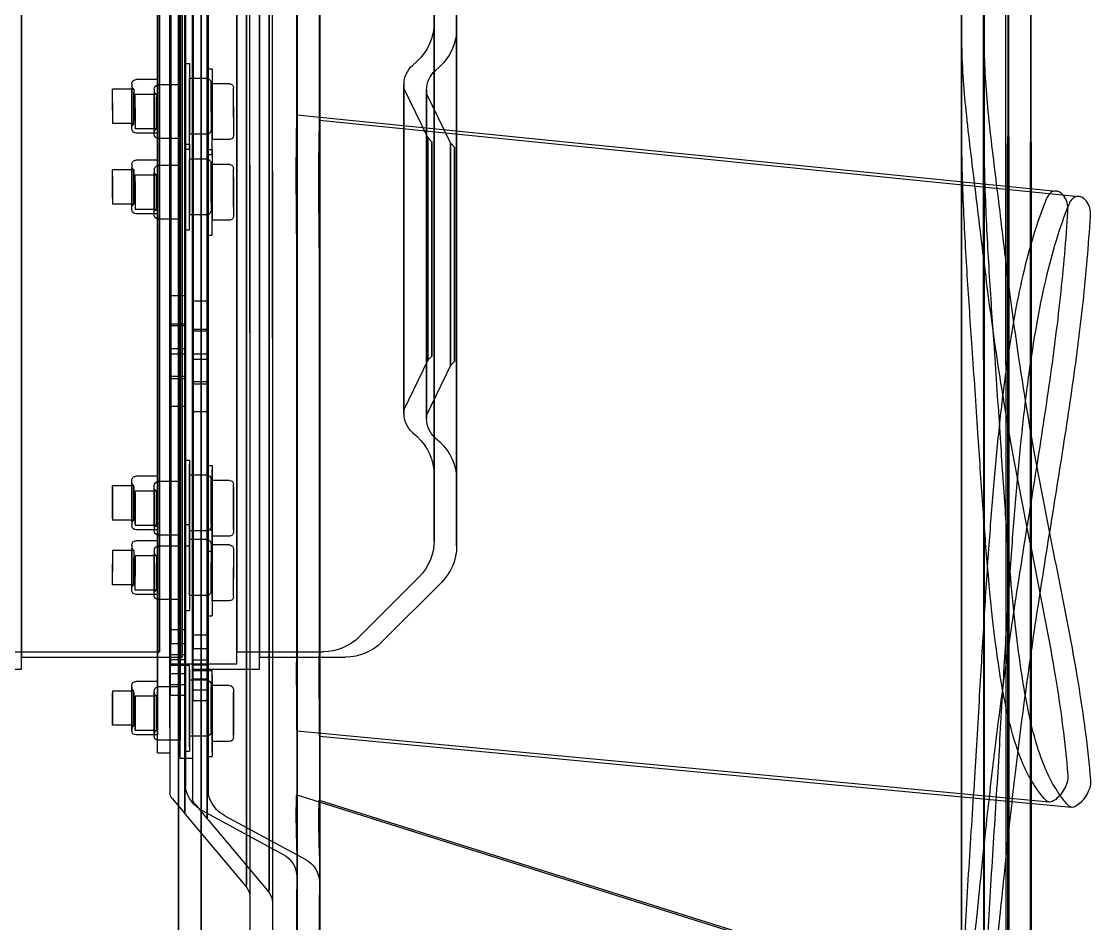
# Model space of a CAD drawing. Header units: millimetres. Extents: x -69706 to 52883, y -6882 to 68885.
# Drawn here: x 7236 to 7485.4, y 23865.4 to 24075.7 of the extents above; entities that cross this region are included whole.
import ezdxf

# ---------------------------------------------------------------- set-up
doc = ezdxf.new("R2010")
doc.units = ezdxf.units.MM
doc.layers.add('ac-SB', color=7, linetype='Continuous', lineweight=13)

# ---------------------------------------------------------------- blocks, each defined once
blk = doc.blocks.new('A$C15852BBE')
at = {"layer": 'ac-SB', "lineweight": -3}
for p, q in [((5707.95, 3476.6), (5707.95, 3157.89)), ((5901.4, 3157.89), (5901.4, 3476.62)), ((5707.78, 3158.07), (5707.78, 3474.61)), ((5713.22, 3475.36), (5713.22, 3156.65)), ((5901.4, 2895.25), (5901.4, 3474.11)), ((5906.66, 3156.65), (5906.66, 3475.38)), ((5713.05, 3156.83), (5713.05, 3473.37)), ((5713.68, 3158.2), (5713.68, 3473.13)), ((5718.78, 3158.31), (5718.78, 3471.99)), ((5718.95, 3156.96), (5718.95, 3471.89)), ((5901.4, 3472.94), (5901.4, 2894.09)), ((5906.66, 2894.02), (5906.66, 3472.87)), ((5906.66, 3471.7), (5906.66, 2892.85)), ((5724.04, 3157.07), (5724.04, 3470.75)), ((5718.78, 3428.87), (5718.78, 3208.98)), ((5724.04, 3427.63), (5724.04, 3207.74)), ((5884.76, 3164.56), (5884.76, 3402.21)), ((5890.02, 3163.32), (5890.02, 3400.98)), ((5873.81, 3318.6), (5873.81, 3388.35)), ((5879.08, 3317.36), (5879.08, 3387.12)), ((5873.7, 3205.5), (5873.7, 3381.13)), ((5878.97, 3204.26), (5878.97, 3379.89)), ((5873.81, 3204.12), (5873.81, 3376.36)), ((5873.81, 3324.27), (5873.81, 3376.36)), ((5879.08, 3202.88), (5879.08, 3375.12)), ((5879.08, 3323.03), (5879.08, 3375.12)), ((5718.78, 3371.06), (5718.78, 3159.21)), ((5724.04, 3369.82), (5724.04, 3157.97)), ((5873.83, 3311.36), (5694.13, 3367.81)), ((5879.09, 3310.12), (5699.39, 3366.57)), ((5873.7, 3162.69), (5873.7, 3365.51)), ((5878.97, 3161.46), (5878.97, 3364.27)), ((5873.81, 3187.12), (5873.81, 3351.88)), ((5879.08, 3185.88), (5879.08, 3350.64)), ((5884.76, 3170.55), (5884.76, 3335.28)), ((5873.81, 3155.04), (5873.81, 3333.48)), ((5873.81, 3164.08), (5873.81, 3333.48)), ((5879.08, 3153.8), (5879.08, 3332.24)), ((5879.08, 3162.84), (5879.08, 3332.24)), ((5899.85, 3315.85), (5885.55, 3332.9)), ((5885.55, 3332.9), (5885.55, 3197.43)), ((5885.55, 3170.77), (5885.55, 3332.3)), ((5890.02, 3169.31), (5890.02, 3334.05)), ((5905.12, 3314.61), (5890.81, 3331.66)), ((5890.81, 3331.66), (5890.81, 3196.19)), ((5873.81, 3292.18), (5873.81, 3330.53)), ((5879.08, 3290.94), (5879.08, 3329.29)), ((5890.81, 3169.53), (5890.81, 3331.06)), ((5895.86, 3315.04), (5876.96, 3325.25)), ((5901.12, 3313.8), (5882.23, 3324.01)), ((5873.81, 3311.45), (5873.81, 3318.6)), ((5879.08, 3310.22), (5879.08, 3317.36)), ((5899.96, 3195.89), (5899.96, 3315.72)), ((5902.9, 3312.22), (5899.96, 3315.72)), ((5899.96, 3315.19), (5899.96, 3172.31)), ((5905.23, 3194.65), (5905.23, 3314.48)), ((5908.17, 3310.98), (5905.23, 3314.48)), ((5698.38, 3313.05), (5873.81, 3296.56)), ((5703.64, 3311.82), (5879.08, 3295.32)), ((5873.88, 3311.83), (5873.87, 3311.56)), ((5905.23, 3313.95), (5905.23, 3171.07)), ((5873.81, 3187.09), (5873.81, 3311.45)), ((5873.82, 3311.37), (5873.81, 3311.45)), ((5873.85, 3311.4), (5873.82, 3311.37)), ((5873.87, 3311.56), (5873.85, 3311.4)), ((5879.08, 3185.85), (5879.08, 3310.22)), ((5879.09, 3310.13), (5879.08, 3310.22)), ((5879.11, 3310.16), (5879.09, 3310.13)), ((5879.13, 3310.32), (5879.11, 3310.16)), ((5879.15, 3310.6), (5879.13, 3310.32)), ((5899.77, 3195.37), (5899.77, 3309.87)), ((5899.77, 3172.83), (5899.77, 3309.36)), ((5903.39, 3172.74), (5903.39, 3310.87)), ((5908.66, 3171.5), (5908.66, 3309.63)), ((5899.81, 3059.6), (5899.81, 3309.1)), ((5899.81, 3308.6), (5899.81, 3059.1)), ((5905.04, 3194.13), (5905.04, 3308.63)), ((5905.04, 3171.59), (5905.04, 3308.12)), ((5905.08, 3058.36), (5905.08, 3307.86)), ((5905.08, 3307.36), (5905.08, 3057.86)), ((5898.81, 3282.16), (5898.81, 3301.17)), ((5899.81, 3301.17), (5898.81, 3301.17)), ((5898.81, 3300.18), (5898.81, 3281.17)), ((5899.81, 3282.16), (5899.81, 3301.17)), ((5899.81, 3300.18), (5899.81, 3281.17)), ((5903.39, 3072.35), (5903.39, 3301.6)), ((5906.31, 3301.6), (5903.39, 3301.6)), ((5904.08, 3280.92), (5904.08, 3299.93)), ((5905.08, 3299.93), (5904.08, 3299.93)), ((5905.08, 3280.92), (5905.08, 3299.93)), ((5906.31, 3301.6), (5906.31, 3072.35)), ((5908.66, 3071.11), (5908.66, 3300.36)), ((5911.58, 3300.36), (5908.66, 3300.36)), ((5911.58, 3300.36), (5911.58, 3071.11)), ((5894.81, 3297.67), (5898.81, 3297.67)), ((5898.81, 3297.67), (5898.81, 3285.31)), ((5898.81, 3284.67), (5898.81, 3297.02)), ((5904.08, 3298.94), (5904.08, 3279.93)), ((5905.08, 3298.94), (5905.08, 3279.93)), ((5906.31, 3285.22), (5906.31, 3297.42)), ((5906.31, 3297.42), (5911.31, 3297.42)), ((5906.31, 3297.11), (5906.31, 3284.92)), ((5873.81, 3292.18), (5873.81, 3296.56)), ((5873.81, 3296.29), (5873.81, 3160.95)), ((5879.08, 3290.94), (5879.08, 3295.32)), ((5879.08, 3295.05), (5879.08, 3159.71)), ((5893.81, 3296.67), (5893.81, 3286.21)), ((5893.81, 3285.67), (5893.81, 3296.12)), ((5899.08, 3295.43), (5899.08, 3284.97)), ((5899.08, 3284.43), (5899.08, 3294.88)), ((5900.08, 3296.43), (5904.08, 3296.43)), ((5903.39, 3295.85), (5903.39, 3066.6)), ((5904.08, 3296.43), (5904.08, 3284.07)), ((5904.08, 3283.43), (5904.08, 3295.78)), ((5906.31, 3066.6), (5906.31, 3295.85)), ((5908.66, 3294.61), (5908.66, 3065.36)), ((5911.58, 3283.98), (5911.58, 3296.18)), ((5911.58, 3296.18), (5916.58, 3296.18)), ((5911.58, 3295.87), (5911.58, 3283.68)), ((5911.58, 3065.36), (5911.58, 3294.61)), ((5911.81, 3295.17), (5912.31, 3295.67)), ((5911.81, 3289.93), (5911.81, 3295.17)), ((5911.81, 3295.17), (5916.81, 3295.17)), ((5911.81, 3294.77), (5911.81, 3292.4)), ((5912.31, 3286.17), (5912.31, 3296.42)), ((5912.31, 3296.16), (5912.31, 3285.92)), ((5912.31, 3289.77), (5912.31, 3295.67)), ((5916.81, 3295.17), (5916.81, 3287.56)), ((5916.81, 3287.17), (5916.81, 3294.77)), ((5917.08, 3293.93), (5917.58, 3294.43)), ((5917.58, 3284.93), (5917.58, 3295.18)), ((5917.58, 3294.92), (5917.58, 3284.68)), ((5917.58, 3288.54), (5917.58, 3294.43)), ((5911.81, 3292.4), (5911.81, 3287.17)), ((5912.31, 3292.56), (5912.31, 3286.67)), ((5917.08, 3288.69), (5917.08, 3293.93)), ((5917.08, 3293.93), (5922.08, 3293.93)), ((5917.08, 3293.53), (5917.08, 3291.16)), ((5922.08, 3293.93), (5922.08, 3286.32)), ((5922.08, 3285.93), (5922.08, 3293.53)), ((5911.81, 3287.56), (5911.81, 3289.93)), ((5917.08, 3291.16), (5917.08, 3285.93)), ((5917.58, 3291.32), (5917.58, 3285.43)), ((5899.81, 3288.24), (5899.81, 3283.51)), ((5899.81, 3288.24), (5902.31, 3288.24)), ((5902.31, 3288.24), (5903.31, 3288.24)), ((5903.31, 3288.24), (5903.31, 3283.51)), ((5903.31, 3285.97), (5903.31, 3288.23)), ((5905.08, 3287), (5905.08, 3282.27)), ((5905.08, 3287), (5907.58, 3287)), ((5907.58, 3287), (5908.58, 3287)), ((5908.58, 3287), (5908.58, 3282.27)), ((5908.58, 3284.73), (5908.58, 3286.99)), ((5911.81, 3287.17), (5912.31, 3286.67)), ((5911.81, 3287.17), (5916.81, 3287.17)), ((5917.08, 3286.32), (5917.08, 3288.69)), ((5894.81, 3284.67), (5898.81, 3284.67)), ((5899.81, 3281.24), (5899.81, 3285.97)), ((5899.81, 3281.88), (5899.81, 3285.7)), ((5899.81, 3285.7), (5903.31, 3285.7)), ((5903.31, 3281.24), (5903.31, 3285.97)), ((5903.31, 3285.7), (5903.31, 3282.51)), ((5903.31, 3281.88), (5903.31, 3285.68)), ((5905.08, 3280), (5905.08, 3284.73)), ((5905.08, 3280.64), (5905.08, 3284.46)), ((5905.08, 3284.46), (5908.58, 3284.46)), ((5906.31, 3284.92), (5911.31, 3284.92)), ((5908.58, 3280), (5908.58, 3284.73)), ((5908.58, 3284.46), (5908.58, 3281.27)), ((5908.58, 3280.64), (5908.58, 3284.44)), ((5917.08, 3285.93), (5917.58, 3285.43)), ((5917.08, 3285.93), (5922.08, 3285.93)), ((5899.81, 3283.13), (5899.81, 3277.1)), ((5899.81, 3283.13), (5903.31, 3283.13)), ((5899.81, 3282.51), (5899.81, 3278.7)), ((5899.81, 3276.13), (5899.81, 3282.16)), ((5900.08, 3283.43), (5904.08, 3283.43)), ((5903.31, 3283.51), (5903.31, 3281.26)), ((5903.31, 3283.13), (5903.31, 3277.1)), ((5903.31, 3282.16), (5903.31, 3283.12)), ((5903.31, 3282.51), (5903.31, 3278.71)), ((5903.31, 3276.13), (5903.31, 3282.16)), ((5903.31, 3278.7), (5903.31, 3281.88)), ((5905.08, 3281.9), (5905.08, 3275.87)), ((5905.08, 3281.9), (5908.58, 3281.9)), ((5908.58, 3282.27), (5908.58, 3280.02)), ((5908.58, 3281.9), (5908.58, 3275.87)), ((5908.58, 3280.93), (5908.58, 3281.88)), ((5911.58, 3283.68), (5916.58, 3283.68)), ((5903.01, 3280.8), (5887.81, 3280.8)), ((5887.81, 3280.8), (5887.81, 3092.13)), ((5908.28, 3279.56), (5893.08, 3279.56)), ((5893.08, 3279.56), (5893.08, 3090.89)), ((5899.81, 3281.17), (5898.81, 3281.17)), ((5899.81, 3281.24), (5902.31, 3281.24)), ((5899.81, 3175.43), (5899.81, 3280.88)), ((5903.22, 3280.88), (5899.81, 3280.88)), ((5899.81, 3274.59), (5899.81, 3279.88)), ((5899.81, 3279.88), (5902.31, 3279.88)), ((5902.31, 3281.24), (5903.31, 3281.24)), ((5902.31, 3279.88), (5903.31, 3279.88)), ((5903.22, 3280.88), (5903.22, 3192.77)), ((5903.31, 3279.88), (5903.31, 3278.18)), ((5903.31, 3274.59), (5903.31, 3279.87)), ((5905.08, 3279.93), (5904.08, 3279.93)), ((5905.08, 3281.27), (5905.08, 3277.46)), ((5905.08, 3274.9), (5905.08, 3280.93)), ((5905.08, 3280), (5907.58, 3280)), ((5905.08, 3174.19), (5905.08, 3279.64)), ((5908.48, 3279.64), (5905.08, 3279.64)), ((5907.58, 3280), (5908.58, 3280)), ((5908.48, 3279.64), (5908.48, 3191.53)), ((5908.58, 3281.27), (5908.58, 3277.47)), ((5908.58, 3274.9), (5908.58, 3280.93)), ((5908.58, 3277.46), (5908.58, 3280.64)), ((5943.31, 3280.8), (5943.31, 3092.13)), ((5970.01, 3280.8), (5943.31, 3280.8)), ((5887.81, 3278), (5867.7, 3278)), ((5887.81, 3278), (5867.7, 3278)), ((5887.81, 3278), (5887.81, 3090.2)), ((5887.81, 3090.2), (5887.81, 3278)), ((5899.81, 3278.7), (5903.31, 3278.7)), ((5899.81, 3278.18), (5899.81, 3272.88)), ((5903.31, 3278.18), (5903.31, 3272.9)), ((5903.31, 3277.1), (5903.31, 3276.15)), ((5905.08, 3273.35), (5905.08, 3278.64)), ((5905.08, 3278.64), (5907.58, 3278.64)), ((5905.08, 3277.46), (5908.58, 3277.46)), ((5905.08, 3276.94), (5905.08, 3271.64)), ((5905.85, 3094.79), (5905.85, 3278)), ((5905.85, 3278), (5905.85, 3273.55)), ((5943.31, 3278), (5905.85, 3278)), ((5943.31, 3278), (5905.85, 3278)), ((5906.31, 3278.84), (5906.31, 3093.99)), ((5907.58, 3278.64), (5908.58, 3278.64)), ((5908.58, 3278.64), (5908.58, 3276.94)), ((5908.58, 3273.35), (5908.58, 3278.63)), ((5908.58, 3276.94), (5908.58, 3271.66)), ((5911.58, 3277.6), (5911.58, 3092.75)), ((5943.31, 3278), (5943.31, 3090.2)), ((5943.31, 3090.2), (5943.31, 3278)), ((5845.33, 3260.6), (5859.21, 3274.48)), ((5845.33, 3260.6), (5859.21, 3274.48)), ((5893.08, 3276.76), (5872.96, 3276.76)), ((5893.08, 3276.76), (5872.96, 3276.76)), ((5887.81, 3087.4), (5887.81, 3276.06)), ((5893.08, 3276.76), (5893.08, 3088.96)), ((5893.08, 3088.96), (5893.08, 3276.76)), ((5893.08, 3086.16), (5893.08, 3274.83)), ((5899.81, 3276.13), (5903.31, 3276.13)), ((5903.22, 3275.98), (5903.22, 3276.14)), ((5903.22, 3175.43), (5903.22, 3275.98)), ((5903.31, 3272.88), (5903.31, 3274.59)), ((5905.08, 3274.9), (5908.58, 3274.9)), ((5906.31, 3274.36), (5906.31, 3274.21)), ((5908.48, 3274.74), (5908.48, 3274.9)), ((5908.48, 3174.19), (5908.48, 3274.74)), ((5908.58, 3275.87), (5908.58, 3274.91)), ((5911.11, 3093.55), (5911.11, 3276.76)), ((5911.11, 3276.76), (5911.11, 3272.31)), ((5948.58, 3276.76), (5911.11, 3276.76)), ((5948.58, 3276.76), (5911.11, 3276.76)), ((5943.31, 3087.4), (5943.31, 3276.06)), ((5850.59, 3259.36), (5864.48, 3273.24)), ((5850.59, 3259.36), (5864.48, 3273.24)), ((5899.81, 3272.88), (5902.31, 3272.88)), ((5902.31, 3272.88), (5903.31, 3272.88)), ((5905.85, 3273.55), (5905.85, 3273.4)), ((5905.85, 3273.4), (5905.85, 3090.2)), ((5906.31, 3089.35), (5906.31, 3274.21)), ((5908.58, 3271.64), (5908.58, 3273.35)), ((5911.11, 3272.31), (5911.11, 3272.16)), ((5911.11, 3272.16), (5911.11, 3088.96)), ((5911.58, 3273.12), (5911.58, 3272.97)), ((5911.58, 3088.11), (5911.58, 3272.97)), ((5905.08, 3271.64), (5907.58, 3271.64)), ((5907.58, 3271.64), (5908.58, 3271.64)), ((5873.81, 3197.22), (5873.81, 3267.73)), ((5873.81, 3267.71), (5873.81, 3135.13)), ((5898.81, 3256.16), (5898.81, 3268.38)), ((5899.81, 3268.38), (5898.81, 3268.38)), ((5899.81, 3256.16), (5899.81, 3268.38)), ((5904.08, 3254.92), (5904.08, 3267.14)), ((5905.08, 3267.14), (5904.08, 3267.14)), ((5905.08, 3254.92), (5905.08, 3267.14)), ((5879.08, 3195.98), (5879.08, 3266.49)), ((5879.08, 3266.47), (5879.08, 3133.9)), ((5894.81, 3264.88), (5898.81, 3264.88)), ((5898.81, 3264.88), (5898.81, 3256.94)), ((5906.31, 3264.63), (5906.31, 3253.17)), ((5906.31, 3264.63), (5911.31, 3264.63)), ((5893.81, 3263.88), (5893.81, 3257.16)), ((5899.08, 3262.64), (5899.08, 3255.92)), ((5900.08, 3263.64), (5904.08, 3263.64)), ((5904.08, 3263.64), (5904.08, 3255.7)), ((5906.31, 3252.13), (5906.31, 3263.6)), ((5911.58, 3263.39), (5911.58, 3251.93)), ((5911.58, 3263.39), (5916.58, 3263.39)), ((5911.58, 3250.89), (5911.58, 3262.36)), ((5911.81, 3262.38), (5912.31, 3262.88)), ((5911.81, 3262.38), (5911.81, 3259.27)), ((5911.81, 3262.38), (5916.81, 3262.38)), ((5912.31, 3263.63), (5912.31, 3254)), ((5912.31, 3262.88), (5912.31, 3255.9)), ((5912.31, 3253.13), (5912.31, 3262.76)), ((5916.81, 3262.38), (5916.81, 3257.49)), ((5917.58, 3262.39), (5917.58, 3252.76)), ((5893.81, 3252.88), (5893.81, 3259.61)), ((5898.81, 3260.61), (5898.81, 3248.38)), ((5898.81, 3251.88), (5898.81, 3259.83)), ((5899.81, 3260.61), (5899.81, 3248.38)), ((5904.08, 3259.37), (5904.08, 3247.14)), ((5905.08, 3259.37), (5905.08, 3247.14)), ((5911.81, 3257.49), (5911.81, 3260.59)), ((5912.31, 3253.88), (5912.31, 3260.86)), ((5917.08, 3261.14), (5917.58, 3261.64)), ((5917.08, 3261.14), (5917.08, 3258.03)), ((5917.08, 3261.14), (5922.08, 3261.14)), ((5917.08, 3256.25), (5917.08, 3259.35)), ((5917.58, 3261.64), (5917.58, 3254.67)), ((5917.58, 3251.89), (5917.58, 3261.53)), ((5917.58, 3252.64), (5917.58, 3259.62)), ((5922.08, 3261.14), (5922.08, 3256.25)), ((5899.08, 3251.64), (5899.08, 3258.37)), ((5904.08, 3250.64), (5904.08, 3258.59)), ((5911.81, 3259.27), (5911.81, 3256.18)), ((5911.81, 3254.38), (5911.81, 3257.49)), ((5916.81, 3254.38), (5916.81, 3259.27)), ((5917.08, 3258.03), (5917.08, 3254.94)), ((5922.08, 3253.14), (5922.08, 3258.03)), ((5911.81, 3254.38), (5912.31, 3253.88)), ((5911.81, 3254.38), (5916.81, 3254.38)), ((5917.08, 3253.14), (5917.08, 3256.25)), ((5841.81, 3252.11), (5841.81, 3252.11)), ((5841.81, 3252.11), (5841.81, 3116.08)), ((5841.81, 3116.08), (5841.81, 3252.11)), ((5894.81, 3251.88), (5898.81, 3251.88)), ((5898.81, 3253.32), (5898.81, 3234.31)), ((5899.81, 3253.32), (5898.81, 3253.32)), ((5898.81, 3233.32), (5898.81, 3252.33)), ((5899.81, 3253.32), (5899.81, 3234.31)), ((5899.81, 3233.32), (5899.81, 3252.33)), ((5904.08, 3252.08), (5904.08, 3233.08)), ((5905.08, 3252.08), (5904.08, 3252.08)), ((5905.08, 3252.08), (5905.08, 3233.08)), ((5906.31, 3252.13), (5911.31, 3252.13)), ((5917.08, 3253.14), (5917.58, 3252.64)), ((5917.08, 3253.14), (5922.08, 3253.14)), ((5847.08, 3250.87), (5847.08, 3250.87)), ((5847.08, 3250.87), (5847.08, 3114.84)), ((5847.08, 3114.85), (5847.08, 3250.87)), ((5894.81, 3249.82), (5898.81, 3249.82)), ((5898.81, 3237.47), (5898.81, 3249.82)), ((5900.08, 3250.64), (5904.08, 3250.64)), ((5904.08, 3232.08), (5904.08, 3251.09)), ((5905.08, 3232.08), (5905.08, 3251.09)), ((5906.31, 3241.13), (5906.31, 3249.57)), ((5906.31, 3249.57), (5911.31, 3249.57)), ((5911.58, 3250.89), (5916.58, 3250.89)), ((5893.81, 3238.37), (5893.81, 3248.82)), ((5893.81, 3248.28), (5893.81, 3237.82)), ((5898.81, 3249.18), (5898.81, 3236.82)), ((5899.81, 3248.38), (5898.81, 3248.38)), ((5899.08, 3237.13), (5899.08, 3247.58)), ((5899.08, 3247.04), (5899.08, 3236.58)), ((5900.08, 3248.58), (5904.08, 3248.58)), ((5904.08, 3236.23), (5904.08, 3248.58)), ((5904.08, 3247.94), (5904.08, 3235.58)), ((5905.08, 3247.14), (5904.08, 3247.14)), ((5911.58, 3239.89), (5911.58, 3248.33)), ((5911.58, 3248.33), (5916.58, 3248.33)), ((5911.81, 3247.32), (5912.31, 3247.82)), ((5911.81, 3246.93), (5911.81, 3247.32)), ((5911.81, 3247.32), (5916.81, 3247.32)), ((5911.81, 3247.07), (5911.81, 3239.72)), ((5911.81, 3239.58), (5911.81, 3246.93)), ((5912.31, 3241.48), (5912.31, 3248.57)), ((5912.31, 3239.11), (5912.31, 3247.82)), ((5912.31, 3247.54), (5912.31, 3238.82)), ((5916.81, 3239.72), (5916.81, 3247.32)), ((5916.81, 3246.93), (5916.81, 3239.32)), ((5917.58, 3240.24), (5917.58, 3247.33)), ((5906.31, 3245.52), (5906.31, 3237.07)), ((5912.31, 3245.17), (5912.31, 3238.07)), ((5917.08, 3246.08), (5917.58, 3246.58)), ((5917.08, 3245.69), (5917.08, 3246.08)), ((5917.08, 3246.08), (5922.08, 3246.08)), ((5917.08, 3245.83), (5917.08, 3238.48)), ((5917.08, 3238.34), (5917.08, 3245.69)), ((5917.58, 3237.87), (5917.58, 3246.58)), ((5917.58, 3246.3), (5917.58, 3237.58)), ((5922.08, 3238.48), (5922.08, 3246.08)), ((5922.08, 3245.69), (5922.08, 3238.08)), ((5911.58, 3244.28), (5911.58, 3235.83)), ((5917.58, 3243.93), (5917.58, 3236.83)), ((5911.81, 3239.72), (5911.81, 3239.32)), ((5906.31, 3237.07), (5911.31, 3237.07)), ((5911.81, 3239.32), (5912.31, 3238.82)), ((5911.81, 3239.32), (5916.81, 3239.32)), ((5917.08, 3238.48), (5917.08, 3238.08)), ((5917.08, 3238.08), (5917.58, 3237.58)), ((5917.08, 3238.08), (5922.08, 3238.08)), ((5841.81, 3236.76), (5841.81, 3236.75)), ((5841.81, 3131.44), (5841.81, 3236.76)), ((5841.81, 3236.75), (5841.81, 3131.44)), ((5847.08, 3235.52), (5847.08, 3235.51)), ((5847.08, 3130.2), (5847.08, 3235.52)), ((5847.08, 3235.51), (5847.08, 3130.2)), ((5894.81, 3236.82), (5898.81, 3236.82)), ((5900.08, 3235.58), (5904.08, 3235.58)), ((5911.58, 3235.83), (5916.58, 3235.83)), ((5899.81, 3233.32), (5898.81, 3233.32)), ((5905.08, 3232.08), (5904.08, 3232.08)), ((5846.84, 3226.88), (5845.76, 3227.86)), ((5846.84, 3226.88), (5845.76, 3227.86)), ((5852.1, 3225.65), (5851.02, 3226.63)), ((5852.1, 3225.65), (5851.02, 3226.63)), ((5848.81, 3222.43), (5848.81, 3222.44)), ((5848.81, 3222.44), (5848.81, 3145.76)), ((5848.81, 3145.76), (5848.81, 3222.43)), ((5843.27, 3210.06), (5848.81, 3221.6)), ((5843.27, 3210.06), (5848.81, 3221.6)), ((5848.54, 3208.82), (5854.08, 3220.36)), ((5848.54, 3208.82), (5854.08, 3220.36)), ((5848.81, 3221.6), (5848.81, 3146.6)), ((5848.81, 3146.6), (5848.81, 3221.6)), ((5854.08, 3144.52), (5854.08, 3221.2)), ((5854.08, 3221.2), (5854.08, 3221.2)), ((5854.08, 3221.2), (5854.08, 3144.52)), ((5854.08, 3220.36), (5854.08, 3145.36)), ((5854.08, 3145.36), (5854.08, 3220.36)), ((5899.81, 3220.81), (5899.81, 3213.98)), ((5899.81, 3220.81), (5902.31, 3220.81)), ((5899.81, 3213.81), (5899.81, 3220.64)), ((5902.31, 3220.81), (5903.31, 3220.81)), ((5903.31, 3220.81), (5903.31, 3213.98)), ((5903.31, 3220.64), (5903.31, 3220.8)), ((5903.31, 3213.81), (5903.31, 3220.64)), ((5905.08, 3219.57), (5905.08, 3212.74)), ((5905.08, 3219.57), (5907.58, 3219.57)), ((5907.58, 3219.57), (5908.58, 3219.57)), ((5908.58, 3219.57), (5908.58, 3212.74)), ((5908.58, 3219.4), (5908.58, 3219.56)), ((5905.08, 3212.57), (5905.08, 3219.4)), ((5908.58, 3212.57), (5908.58, 3219.4)), ((5899.81, 3207.97), (5899.81, 3214.39)), ((5899.81, 3214.39), (5903.31, 3214.39)), ((5899.81, 3213.81), (5899.81, 3207.39)), ((5899.81, 3213.81), (5902.31, 3213.81)), ((5902.31, 3213.81), (5903.31, 3213.81)), ((5903.31, 3214.39), (5903.31, 3213.81)), ((5903.31, 3207.97), (5903.31, 3214.38)), ((5903.31, 3213.98), (5903.31, 3213.83)), ((5903.31, 3213.81), (5903.31, 3207.4)), ((5905.08, 3206.73), (5905.08, 3213.15)), ((5905.08, 3213.15), (5908.58, 3213.15)), ((5905.08, 3212.57), (5905.08, 3206.15)), ((5905.08, 3212.57), (5907.58, 3212.57)), ((5907.58, 3212.57), (5908.58, 3212.57)), ((5908.58, 3213.15), (5908.58, 3212.57)), ((5908.58, 3206.73), (5908.58, 3213.14)), ((5908.58, 3212.74), (5908.58, 3212.59)), ((5908.58, 3212.57), (5908.58, 3206.16)), ((5707.78, 3210.12), (5707.78, 2893.59)), ((5707.95, 2891.6), (5707.95, 3210.3)), ((5713.68, 3209.99), (5713.68, 2895.07)), ((5718.78, 3209.89), (5718.78, 2896.21)), ((5842.31, 3209.1), (5843.27, 3210.06)), ((5842.31, 3209.1), (5843.27, 3210.06)), ((5843.27, 3158.14), (5843.27, 3210.06)), ((5843.27, 3210.06), (5843.27, 3158.14)), ((5901.4, 3210.3), (5901.4, 2891.58)), ((5713.05, 3208.89), (5713.05, 2892.35)), ((5713.22, 2890.36), (5713.22, 3209.06)), ((5718.78, 3208.98), (5718.78, 3153.6)), ((5718.95, 3208.75), (5718.95, 2893.83)), ((5724.04, 3208.65), (5724.04, 2894.97)), ((5724.04, 3207.74), (5724.04, 3152.36)), ((5842.31, 3209.1), (5842.31, 3159.1)), ((5842.31, 3159.1), (5842.31, 3209.1)), ((5847.58, 3207.86), (5848.54, 3208.82)), ((5847.58, 3207.86), (5848.54, 3208.82)), ((5847.58, 3207.86), (5847.58, 3157.86)), ((5847.58, 3157.86), (5847.58, 3207.86)), ((5848.54, 3156.9), (5848.54, 3208.82)), ((5848.54, 3208.82), (5848.54, 3156.9)), ((5899.81, 3201.66), (5899.81, 3208.63)), ((5899.81, 3208.63), (5902.31, 3208.63)), ((5899.81, 3208.6), (5899.81, 3201.63)), ((5899.81, 3207.39), (5903.31, 3207.39)), ((5902.31, 3208.63), (5903.31, 3208.63)), ((5903.31, 3208.63), (5903.31, 3208.6)), ((5903.31, 3201.66), (5903.31, 3208.62)), ((5903.31, 3208.6), (5903.31, 3201.64)), ((5903.31, 3207.39), (5903.31, 3207.97)), ((5905.08, 3200.42), (5905.08, 3207.39)), ((5905.08, 3207.39), (5907.58, 3207.39)), ((5905.08, 3207.36), (5905.08, 3200.39)), ((5906.66, 3209.07), (5906.66, 2890.34)), ((5907.58, 3207.39), (5908.58, 3207.39)), ((5908.58, 3207.39), (5908.58, 3207.36)), ((5908.58, 3200.42), (5908.58, 3207.38)), ((5908.58, 3207.36), (5908.58, 3200.41)), ((5873.7, 3205.5), (5873.7, 3128.71)), ((5905.08, 3206.15), (5908.58, 3206.15)), ((5908.58, 3206.15), (5908.58, 3206.73)), ((5873.81, 3204.12), (5873.81, 3160.95)), ((5878.97, 3204.26), (5878.97, 3127.47)), ((5879.08, 3202.88), (5879.08, 3159.71)), ((5884.76, 3203.64), (5884.76, 2965.98)), ((5890.02, 3202.4), (5890.02, 2964.74)), ((5899.81, 3195.06), (5899.81, 3202.03)), ((5899.81, 3202.03), (5902.31, 3202.03)), ((5899.81, 3202), (5899.81, 3195.03)), ((5902.31, 3202.03), (5903.31, 3202.03)), ((5903.31, 3202.03), (5903.31, 3202)), ((5903.31, 3195.06), (5903.31, 3202.02)), ((5903.31, 3202), (5903.31, 3195.05)), ((5899.81, 3201.63), (5902.31, 3201.63)), ((5902.31, 3201.63), (5903.31, 3201.63)), ((5903.31, 3201.63), (5903.31, 3201.66)), ((5905.08, 3193.83), (5905.08, 3200.79)), ((5905.08, 3200.79), (5907.58, 3200.79)), ((5905.08, 3200.76), (5905.08, 3193.79)), ((5905.08, 3200.39), (5907.58, 3200.39)), ((5907.58, 3200.79), (5908.58, 3200.79)), ((5907.58, 3200.39), (5908.58, 3200.39)), ((5908.58, 3200.79), (5908.58, 3200.76)), ((5908.58, 3193.83), (5908.58, 3200.78)), ((5908.58, 3200.76), (5908.58, 3193.81)), ((5908.58, 3200.39), (5908.58, 3200.42)), ((5873.81, 3197.22), (5873.81, 3123.54)), ((5884.76, 3197.64), (5884.76, 3032.91)), ((5885.55, 3197.43), (5885.55, 3035.89)), ((5879.08, 3195.98), (5879.08, 3122.3)), ((5890.02, 3196.4), (5890.02, 3031.67)), ((5890.81, 3196.19), (5890.81, 3034.66)), ((5899.77, 3195.37), (5899.77, 3058.84)), ((5899.81, 3195.03), (5902.31, 3195.03)), ((5899.96, 3053.01), (5899.96, 3195.89)), ((5902.31, 3195.03), (5903.31, 3195.03)), ((5903.31, 3195.03), (5903.31, 3195.06)), ((5903.39, 3195.46), (5903.39, 3057.32)), ((5905.23, 3051.77), (5905.23, 3194.65)), ((5899.81, 3192.77), (5899.81, 3087.32)), ((5903.22, 3192.77), (5903.22, 3092.21)), ((5905.04, 3194.13), (5905.04, 3057.6)), ((5905.08, 3193.79), (5907.58, 3193.79)), ((5907.58, 3193.79), (5908.58, 3193.79)), ((5908.58, 3193.79), (5908.58, 3193.83)), ((5908.66, 3194.22), (5908.66, 3056.08)), ((5905.08, 3191.53), (5905.08, 3086.08)), ((5908.48, 3191.53), (5908.48, 3090.97)), ((5898.81, 3179.66), (5898.81, 3163.43)), ((5899.81, 3179.66), (5898.81, 3179.66)), ((5899.81, 3179.66), (5899.81, 3163.43)), ((5904.08, 3178.42), (5904.08, 3162.19)), ((5905.08, 3178.42), (5904.08, 3178.42)), ((5905.08, 3178.42), (5905.08, 3162.19)), ((5893.81, 3166.23), (5893.81, 3175.16)), ((5894.81, 3176.16), (5898.81, 3176.16)), ((5898.81, 3165.61), (5898.81, 3176.16)), ((5898.81, 3159.66), (5898.81, 3175.9)), ((5899.81, 3159.66), (5899.81, 3175.9)), ((5900.08, 3174.92), (5904.08, 3174.92)), ((5903.22, 3087.32), (5903.22, 3175.43)), ((5904.08, 3164.37), (5904.08, 3174.92)), ((5904.08, 3158.42), (5904.08, 3174.66)), ((5905.08, 3158.42), (5905.08, 3174.66)), ((5906.31, 3175.91), (5906.31, 3169.1)), ((5906.31, 3175.91), (5911.31, 3175.91)), ((5911.58, 3174.67), (5911.58, 3167.86)), ((5911.58, 3174.67), (5916.58, 3174.67)), ((5912.31, 3174.91), (5912.31, 3169.19)), ((5893.81, 3173.09), (5893.81, 3164.16)), ((5898.81, 3173.72), (5898.81, 3163.16)), ((5899.08, 3164.99), (5899.08, 3173.92)), ((5899.77, 3058.33), (5899.77, 3172.83)), ((5899.96, 3172.31), (5899.96, 3052.48)), ((5904.08, 3172.48), (5904.08, 3161.92)), ((5908.48, 3086.08), (5908.48, 3174.19)), ((5911.81, 3173.66), (5912.31, 3174.16)), ((5911.81, 3173.66), (5911.81, 3167.17)), ((5911.81, 3173.66), (5916.81, 3173.66)), ((5911.81, 3172.16), (5911.81, 3173.65)), ((5911.81, 3165.66), (5911.81, 3172.16)), ((5912.31, 3174.16), (5912.31, 3165.18)), ((5912.31, 3165.16), (5912.31, 3174.14)), ((5916.81, 3167.17), (5916.81, 3173.66)), ((5916.81, 3172.16), (5916.81, 3165.66)), ((5917.08, 3172.42), (5917.58, 3172.92)), ((5917.08, 3172.42), (5917.08, 3165.93)), ((5917.08, 3172.42), (5922.08, 3172.42)), ((5917.08, 3170.92), (5917.08, 3172.41)), ((5917.58, 3173.67), (5917.58, 3167.95)), ((5917.58, 3172.92), (5917.58, 3163.94)), ((5917.58, 3163.92), (5917.58, 3172.91)), ((5922.08, 3165.93), (5922.08, 3172.42)), ((5873.81, 3152.87), (5696.71, 3170.6)), ((5885.55, 3035.3), (5885.55, 3170.77)), ((5899.08, 3171.85), (5899.08, 3162.92)), ((5905.04, 3057.09), (5905.04, 3171.59)), ((5905.23, 3171.07), (5905.23, 3051.24)), ((5906.31, 3163.41), (5906.31, 3170.22)), ((5912.31, 3164.41), (5912.31, 3170.13)), ((5917.08, 3164.42), (5917.08, 3170.92)), ((5922.08, 3170.92), (5922.08, 3164.42)), ((5879.08, 3151.63), (5701.97, 3169.36)), ((5890.81, 3034.06), (5890.81, 3169.53)), ((5911.58, 3162.17), (5911.58, 3168.98)), ((5911.81, 3167.17), (5911.81, 3165.68)), ((5917.58, 3163.17), (5917.58, 3168.89)), ((5911.81, 3165.66), (5912.31, 3165.16)), ((5911.81, 3165.66), (5916.81, 3165.66)), ((5917.08, 3165.93), (5917.08, 3164.44)), ((5873.7, 3104.11), (5873.7, 3162.69)), ((5873.81, 3095.54), (5873.81, 3164.08)), ((5879.08, 3094.3), (5879.08, 3162.84)), ((5894.81, 3163.16), (5898.81, 3163.16)), ((5906.31, 3163.41), (5911.31, 3163.41)), ((5911.58, 3162.17), (5916.58, 3162.17)), ((5917.08, 3164.42), (5917.58, 3163.92)), ((5917.08, 3164.42), (5922.08, 3164.42)), ((5878.97, 3102.87), (5878.97, 3161.46)), ((5898.81, 3160.88), (5898.81, 3148.66)), ((5899.81, 3160.88), (5898.81, 3160.88)), ((5899.81, 3159.66), (5898.81, 3159.66)), ((5899.81, 3160.88), (5899.81, 3148.66)), ((5900.08, 3161.92), (5904.08, 3161.92)), ((5904.08, 3159.64), (5904.08, 3147.42)), ((5905.08, 3159.64), (5904.08, 3159.64)), ((5905.08, 3159.64), (5905.08, 3147.42)), ((5718.78, 3063.25), (5718.78, 3159.21)), ((5724.04, 3062.01), (5724.04, 3157.97)), ((5842.31, 3159.1), (5843.27, 3158.14)), ((5842.31, 3159.1), (5843.27, 3158.14)), ((5843.27, 3158.14), (5848.81, 3146.6)), ((5843.27, 3158.14), (5848.81, 3146.6)), ((5847.58, 3157.86), (5848.54, 3156.9)), ((5847.58, 3157.86), (5848.54, 3156.9)), ((5894.81, 3157.38), (5898.81, 3157.38)), ((5898.81, 3149.44), (5898.81, 3157.38)), ((5905.08, 3158.42), (5904.08, 3158.42)), ((5906.31, 3157.13), (5906.31, 3147.68)), ((5906.31, 3157.13), (5911.31, 3157.13)), ((5848.54, 3156.9), (5854.08, 3145.36)), ((5848.54, 3156.9), (5854.08, 3145.36)), ((5873.81, 3152.87), (5873.81, 3155.04)), ((5873.81, 3045.79), (5873.81, 3154.73)), ((5893.81, 3149.66), (5893.81, 3156.38)), ((5899.08, 3148.42), (5899.08, 3155.14)), ((5900.08, 3156.14), (5904.08, 3156.14)), ((5904.08, 3148.2), (5904.08, 3156.14)), ((5911.58, 3155.89), (5911.58, 3146.44)), ((5911.58, 3155.89), (5916.58, 3155.89)), ((5911.81, 3154.88), (5912.31, 3155.38)), ((5911.81, 3154.88), (5911.81, 3149.99)), ((5911.81, 3154.88), (5916.81, 3154.88)), ((5912.31, 3156.13), (5912.31, 3148.19)), ((5912.31, 3155.38), (5912.31, 3147.02)), ((5912.31, 3146.38), (5912.31, 3154.75)), ((5916.81, 3149.99), (5916.81, 3154.88)), ((5917.58, 3154.89), (5917.58, 3146.95)), ((5718.78, 3140.95), (5718.78, 3153.6)), ((5724.04, 3139.71), (5724.04, 3152.36)), ((5879.08, 3151.63), (5879.08, 3153.8)), ((5879.08, 3044.55), (5879.08, 3153.49)), ((5893.81, 3152.11), (5893.81, 3145.38)), ((5898.81, 3140.88), (5898.81, 3153.11)), ((5898.81, 3152.33), (5898.81, 3144.38)), ((5899.81, 3140.88), (5899.81, 3153.11)), ((5906.31, 3144.63), (5906.31, 3154.09)), ((5911.58, 3143.39), (5911.58, 3152.85)), ((5911.81, 3151.77), (5911.81, 3154.32)), ((5912.31, 3145.63), (5912.31, 3153.58)), ((5917.08, 3153.64), (5917.58, 3154.14)), ((5917.08, 3153.64), (5917.08, 3148.75)), ((5917.08, 3153.64), (5922.08, 3153.64)), ((5917.08, 3150.53), (5917.08, 3153.08)), ((5917.58, 3154.14), (5917.58, 3145.78)), ((5917.58, 3145.14), (5917.58, 3153.51)), ((5917.58, 3144.39), (5917.58, 3152.34)), ((5922.08, 3148.75), (5922.08, 3153.64)), ((5899.08, 3150.87), (5899.08, 3144.14)), ((5904.08, 3139.64), (5904.08, 3151.87)), ((5904.08, 3151.09), (5904.08, 3143.14)), ((5905.08, 3139.64), (5905.08, 3151.87)), ((5911.81, 3146.88), (5911.81, 3151.77)), ((5911.81, 3149.99), (5911.81, 3147.45)), ((5916.81, 3151.77), (5916.81, 3146.88)), ((5917.08, 3145.64), (5917.08, 3150.53)), ((5922.08, 3150.53), (5922.08, 3145.64)), ((5917.08, 3148.75), (5917.08, 3146.21)), ((5848.81, 3145.76), (5848.81, 3145.76)), ((5906.31, 3144.63), (5911.31, 3144.63)), ((5911.81, 3146.88), (5912.31, 3146.38)), ((5911.81, 3146.88), (5916.81, 3146.88)), ((5917.08, 3145.64), (5917.58, 3145.14)), ((5917.08, 3145.64), (5922.08, 3145.64)), ((5854.08, 3144.52), (5854.08, 3144.52)), ((5894.81, 3144.38), (5898.81, 3144.38)), ((5900.08, 3143.14), (5904.08, 3143.14)), ((5911.58, 3143.39), (5916.58, 3143.39)), ((5718.78, 3128.33), (5718.78, 3140.95)), ((5718.78, 3128.33), (5718.78, 3140.95)), ((5718.78, 3126.96), (5718.78, 3139.83)), ((5718.78, 3139.83), (5718.78, 3127.77)), ((5724.04, 3127.09), (5724.04, 3139.71)), ((5724.04, 3127.09), (5724.04, 3139.71)), ((5846.84, 3141.31), (5845.76, 3140.33)), ((5846.84, 3141.31), (5845.76, 3140.33)), ((5852.1, 3140.07), (5851.02, 3139.09)), ((5852.1, 3140.07), (5851.02, 3139.09)), ((5899.81, 3140.88), (5898.81, 3140.88)), ((5905.08, 3139.64), (5904.08, 3139.64)), ((5724.05, 3125.72), (5724.05, 3138.59)), ((5724.05, 3138.59), (5724.05, 3126.53)), ((5718.78, 2912.09), (5718.78, 3134.86)), ((5718.78, 3134.86), (5718.78, 3128.33)), ((5873.81, 2965.54), (5873.81, 3135.13)), ((5724.04, 2910.86), (5724.04, 3133.62)), ((5724.04, 3133.62), (5724.04, 3127.09)), ((5879.08, 2964.3), (5879.08, 3133.9)), ((5841.81, 3131.44), (5841.81, 3131.44)), ((5847.08, 3130.2), (5847.08, 3130.2))]:
    blk.add_line(p, q, dxfattribs=at)
at = {"layer": 'ac-SB', "lineweight": -3, "extrusion": (0, 0, -1)}
for centre, major_axis, start_param, end_param in [((5888.76, 3335.28), (2.83, 2.83), 3.288084, 3.926991), ((5894.02, 3334.05), (2.83, 2.83), 3.288084, 3.926991), ((5879.81, 3330.53), (4.24, 4.24), 2.851553, 3.926991), ((5885.08, 3329.29), (4.24, 4.24), 2.851553, 3.926991), ((5892.13, 3308.15), (5.54, 5.54), -0.29004, 0.564139), ((5891.81, 3309.1), (7.42, 7.42), 0.087266, 0.103281), ((5897.08, 3307.86), (-7.42, 7.42), 1.658063, 1.674078), ((5897.4, 3306.91), (5.54, 5.54), -0.29004, 0.564139), ((5901.3, 3310.87), (1.48, 1.48), 0.087011, 0.785398), ((5891.81, 3309.1), (-5.66, 5.66), 2.260072, 2.356194), ((5906.57, 3309.63), (1.48, 1.48), 0.087011, 0.785398), ((5897.08, 3307.86), (5.66, 5.66), 0.689275, 0.785398), ((5894.81, 3296.67), (0.707, 0.707), 3.927357, 5.497787), ((5911.31, 3296.42), (0.707, 0.707), -0.785398, 0.785398), ((5900.08, 3295.43), (0.707, 0.707), 3.927357, 5.497787), ((5916.58, 3295.18), (0.707, 0.707), -0.785398, 0.785398), ((5894.81, 3285.67), (-0.707, 0.707), 3.926991, 5.497482), ((5900.08, 3284.43), (-0.707, 0.707), 3.926991, 5.497482), ((5911.31, 3285.92), (-0.707, 0.707), 2.356194, 3.926991), ((5916.58, 3284.68), (-0.707, 0.707), 2.356194, 3.926991), ((5903.01, 3281.1), (-0.212, 0.212), 3.169652, 3.926991), ((5908.28, 3279.86), (-0.212, 0.212), 3.169652, 3.926991), ((5867.7, 3266), (-8.49, 8.49), 0, 0.785398), ((5867.7, 3266), (-8.49, 8.49), 0, 0.785398), ((5905.31, 3278.84), (0.707, 0.707), 0.785398, 1.791233), ((5910.58, 3277.6), (0.707, 0.707), 0.785398, 1.791233), ((5872.96, 3264.76), (-8.49, 8.49), 0, 0.785398), ((5872.96, 3264.76), (-8.49, 8.49), 0, 0.785398), ((5894.81, 3263.88), (-0.707, 0.707), 5.497582, 7.068583), ((5911.31, 3263.63), (0.707, 0.707), -0.785398, 0.785398), ((5900.08, 3262.64), (-0.707, 0.707), 5.497582, 7.068583), ((5916.58, 3262.39), (0.707, 0.707), -0.785398, 0.785398), ((5853.81, 3252.11), (-8.49, 8.49), 5.497787, 6.283185), ((5853.81, 3252.11), (-8.49, 8.49), 5.497787, 6.283185), ((5859.08, 3250.87), (-8.49, 8.49), 5.497787, 6.283185), ((5859.08, 3250.87), (-8.49, 8.49), 5.497787, 6.283185), ((5894.81, 3252.88), (0.707, 0.707), 2.356194, 3.927219), ((5911.31, 3253.13), (-0.707, 0.707), 2.356194, 3.926991), ((5916.58, 3251.89), (-0.707, 0.707), 2.356194, 3.926991), ((5894.81, 3248.82), (0.707, 0.707), 3.926821, 5.497787), ((5900.08, 3251.64), (0.707, 0.707), 2.356194, 3.927219), ((5911.31, 3248.57), (0.707, 0.707), -0.785398, 0.785398), ((5900.08, 3247.58), (0.707, 0.707), 3.926821, 5.497787), ((5916.58, 3247.33), (0.707, 0.707), -0.785398, 0.785398), ((5894.81, 3237.82), (-0.707, 0.707), 3.926991, 5.497182), ((5911.31, 3238.07), (0.707, 0.707), 0.785398, 2.356194), ((5853.81, 3236.76), (-8.49, 8.49), 4.66286, 5.497787), ((5853.81, 3236.76), (-8.49, 8.49), 4.66286, 5.497787), ((5859.08, 3235.52), (-8.49, 8.49), 4.66286, 5.497787), ((5859.08, 3235.52), (-8.49, 8.49), 4.66286, 5.497787), ((5900.08, 3236.58), (-0.707, 0.707), 3.926991, 5.497182), ((5916.58, 3236.83), (-0.707, 0.707), 2.356194, 3.926991), ((5842.81, 3222.44), (4.24, 4.24), -0.049529, 0.785398), ((5842.81, 3222.44), (4.24, 4.24), -0.049529, 0.785398), ((5848.08, 3221.2), (4.24, 4.24), -0.049529, 0.785398), ((5848.08, 3221.2), (4.24, 4.24), -0.049529, 0.785398), ((5894.81, 3175.16), (0.707, 0.707), 3.926584, 5.497787), ((5900.08, 3173.92), (0.707, 0.707), 3.926584, 5.497787), ((5911.31, 3174.91), (0.707, 0.707), -0.785398, 0.785398), ((5916.58, 3173.67), (0.707, 0.707), -0.785398, 0.785398), ((5894.81, 3164.16), (0.707, 0.707), 2.356194, 3.927012), ((5900.08, 3162.92), (0.707, 0.707), 2.356194, 3.927012), ((5911.31, 3164.41), (-0.707, 0.707), 2.356194, 3.926991), ((5916.58, 3163.17), (-0.707, 0.707), 2.356194, 3.926991), ((5894.81, 3156.38), (-0.707, 0.707), 5.497479, 7.068583), ((5911.31, 3156.13), (0.707, 0.707), -0.785398, 0.785398), ((5900.08, 3155.14), (0.707, 0.707), 3.926683, 5.497787), ((5916.58, 3154.89), (0.707, 0.707), -0.785398, 0.785398), ((5842.81, 3145.76), (4.24, 4.24), 0.785398, 1.620326), ((5842.81, 3145.76), (4.24, 4.24), 0.785398, 1.620326), ((5894.81, 3145.38), (0.707, 0.707), 2.356194, 3.927163), ((5911.31, 3145.63), (0.707, 0.707), 0.785398, 2.356194), ((5848.08, 3144.52), (-4.24, 4.24), 2.356194, 3.191122), ((5848.08, 3144.52), (-4.24, 4.24), 2.356194, 3.191122), ((5900.08, 3144.14), (0.707, 0.707), 2.356194, 3.927163), ((5916.58, 3144.39), (-0.707, 0.707), 2.356194, 3.926991), ((5853.81, 3131.44), (8.49, 8.49), 3.926991, 4.761918), ((5853.81, 3131.44), (8.49, 8.49), 3.926991, 4.761918), ((5859.08, 3130.2), (8.49, 8.49), 3.926991, 4.761918), ((5859.08, 3130.2), (8.49, 8.49), 3.926991, 4.761918)]:
    blk.add_ellipse(centre, major_axis=major_axis, ratio=1, start_param=start_param, end_param=end_param, dxfattribs=at)
at = {"layer": 'ac-SB', "lineweight": -3}
for points, knots in [([(5718.78, 3384.62), (5718.78, 3380.11), (5718.34, 3370.51), (5716.85, 3355.23), (5715, 3338.09), (5713.11, 3319.2), (5710.82, 3299.06), (5708.05, 3278.35), (5704.87, 3257.51), (5701.49, 3236.72), (5698.24, 3216.01), (5695.57, 3195.55), (5694.39, 3181.98), (5693.99, 3175.29)], [0, 0, 0, 0, 0.064123, 0.136568, 0.21832, 0.309413, 0.406675, 0.506627, 0.606603, 0.706488, 0.806342, 0.90472, 1, 1, 1, 1]), ([(5724.04, 3383.38), (5724.04, 3378.87), (5723.61, 3369.27), (5722.11, 3353.99), (5720.27, 3336.85), (5718.38, 3317.96), (5716.09, 3297.82), (5713.32, 3277.11), (5710.13, 3256.27), (5706.75, 3235.48), (5703.51, 3214.77), (5700.84, 3194.31), (5699.65, 3180.74), (5699.25, 3174.05)], [0, 0, 0, 0, 0.064123, 0.136568, 0.21832, 0.309413, 0.406675, 0.506627, 0.606603, 0.706488, 0.806342, 0.90472, 1, 1, 1, 1]), ([(5873.82, 3381.55), (5873.74, 3376.45), (5873.68, 3366.13), (5873.75, 3350.1), (5873.81, 3339.18), (5873.81, 3333.48)], [0, 0, 0, 0, 0.318432, 0.644221, 1, 1, 1, 1]), ([(5879.08, 3380.31), (5879, 3375.21), (5878.94, 3364.89), (5879.02, 3348.86), (5879.08, 3337.94), (5879.08, 3332.24)], [0, 0, 0, 0, 0.318432, 0.644221, 1, 1, 1, 1]), ([(5699.05, 3172.53), (5700.15, 3175.28), (5702.17, 3181.12), (5704.64, 3190.48), (5706.72, 3200.87), (5708.49, 3212.38), (5710, 3225.01), (5711.31, 3238.73), (5712.47, 3253.55), (5713.54, 3269.76), (5714.61, 3287.85), (5715.78, 3308.08), (5717.22, 3329.7), (5718.43, 3350.91), (5718.78, 3364.67), (5718.78, 3371.06)], [0, 0, 0, 0, 0.044421, 0.092476, 0.145105, 0.203161, 0.267017, 0.335885, 0.409701, 0.489935, 0.579439, 0.68143, 0.793756, 0.904237, 1, 1, 1, 1]), ([(5704.31, 3171.29), (5705.42, 3174.04), (5707.44, 3179.88), (5709.91, 3189.24), (5711.99, 3199.63), (5713.76, 3211.14), (5715.27, 3223.78), (5716.58, 3237.49), (5717.74, 3252.31), (5718.81, 3268.52), (5719.87, 3286.61), (5721.05, 3306.84), (5722.49, 3328.46), (5723.7, 3349.67), (5724.04, 3363.43), (5724.04, 3369.82)], [0, 0, 0, 0, 0.044421, 0.092476, 0.145105, 0.203161, 0.267017, 0.335885, 0.409701, 0.489935, 0.579439, 0.68143, 0.793756, 0.904237, 1, 1, 1, 1]), ([(5873.81, 3324.28), (5873.81, 3322.93), (5873.88, 3320.24), (5873.96, 3316.09), (5873.91, 3313.29), (5873.88, 3311.83)], [0, 0, 0, 0, 0.32437, 0.649449, 1, 1, 1, 1]), ([(5879.08, 3323.04), (5879.08, 3321.69), (5879.15, 3319), (5879.23, 3314.85), (5879.18, 3312.05), (5879.15, 3310.6)], [0, 0, 0, 0, 0.32437, 0.649449, 1, 1, 1, 1]), ([(5693.99, 3306.77), (5693.94, 3307.33), (5694.07, 3308.54), (5694.87, 3310.17), (5695.88, 3311.6), (5696.98, 3312.62), (5698.09, 3313.2), (5698.84, 3312.95), (5699.05, 3312.72)], [0, 0, 0, 0, 0.186909, 0.397733, 0.600408, 0.770801, 0.89641, 1, 1, 1, 1]), ([(5699.05, 3312.72), (5700.19, 3311.49), (5702.33, 3308.6), (5704.9, 3303.42), (5707.02, 3297.08), (5708.8, 3289.41), (5710.32, 3280.32), (5711.64, 3269.7), (5712.81, 3257.36), (5713.91, 3242.92), (5715.03, 3225.94), (5715.84, 3213.71), (5716.3, 3207.11)], [0, 0, 0, 0, 0.046638, 0.098792, 0.159656, 0.231733, 0.31669, 0.415154, 0.528286, 0.660306, 0.816444, 1, 1, 1, 1]), ([(5699.25, 3305.53), (5699.21, 3306.09), (5699.33, 3307.31), (5700.14, 3308.93), (5701.15, 3310.37), (5702.24, 3311.38), (5703.35, 3311.96), (5704.1, 3311.71), (5704.31, 3311.48)], [0, 0, 0, 0, 0.186909, 0.397733, 0.600408, 0.770801, 0.89641, 1, 1, 1, 1]), ([(5704.31, 3311.48), (5705.46, 3310.25), (5707.6, 3307.36), (5710.16, 3302.18), (5712.29, 3295.84), (5714.07, 3288.17), (5715.59, 3279.08), (5716.91, 3268.46), (5718.08, 3256.12), (5719.17, 3241.68), (5720.29, 3224.7), (5721.11, 3212.48), (5721.57, 3205.87)], [0, 0, 0, 0, 0.046638, 0.098792, 0.159656, 0.231733, 0.31669, 0.415154, 0.528286, 0.660306, 0.816444, 1, 1, 1, 1]), ([(5711.24, 3204.87), (5709.91, 3214.14), (5706.97, 3232.01), (5701.69, 3258.29), (5696.8, 3282.91), (5694.6, 3299.15), (5693.99, 3306.77)], [0, 0, 0, 0, 0.271612, 0.525349, 0.777948, 1, 1, 1, 1]), ([(5716.5, 3203.64), (5715.18, 3212.9), (5712.23, 3230.77), (5706.95, 3257.05), (5702.07, 3281.68), (5699.87, 3297.91), (5699.25, 3305.53)], [0, 0, 0, 0, 0.271612, 0.525349, 0.777948, 1, 1, 1, 1]), ([(5873.88, 3289.86), (5873.88, 3290.23), (5873.85, 3291.01), (5873.81, 3291.78), (5873.81, 3292.18)], [0, 0, 0, 0, 0.484388, 1, 1, 1, 1]), ([(5873.81, 3267.71), (5873.81, 3270.33), (5873.88, 3275.33), (5873.96, 3282.72), (5873.91, 3287.48), (5873.88, 3289.86)], [0, 0, 0, 0, 0.35466, 0.678164, 1, 1, 1, 1]), ([(5879.15, 3288.62), (5879.14, 3288.99), (5879.11, 3289.77), (5879.08, 3290.54), (5879.08, 3290.94)], [0, 0, 0, 0, 0.484388, 1, 1, 1, 1]), ([(5879.08, 3266.47), (5879.08, 3269.09), (5879.15, 3274.09), (5879.22, 3281.48), (5879.18, 3286.24), (5879.15, 3288.62)], [0, 0, 0, 0, 0.35466, 0.678164, 1, 1, 1, 1]), ([(5716.3, 3207.11), (5716.69, 3201.53), (5717.49, 3190.09), (5718.48, 3172.26), (5718.78, 3159.99), (5718.78, 3153.6)], [0, 0, 0, 0, 0.312981, 0.642047, 1, 1, 1, 1]), ([(5718.78, 3134.86), (5718.78, 3140.2), (5717.98, 3151.57), (5715.8, 3168.52), (5713.7, 3186.54), (5712.14, 3198.55), (5711.24, 3204.87)], [0, 0, 0, 0, 0.227239, 0.48461, 0.727743, 1, 1, 1, 1]), ([(5721.57, 3205.87), (5721.96, 3200.29), (5722.75, 3188.85), (5723.75, 3171.02), (5724.04, 3158.75), (5724.04, 3152.36)], [0, 0, 0, 0, 0.312981, 0.642047, 1, 1, 1, 1]), ([(5724.04, 3133.62), (5724.04, 3138.96), (5723.24, 3150.33), (5721.07, 3167.28), (5718.96, 3185.3), (5717.41, 3197.31), (5716.5, 3203.64)], [0, 0, 0, 0, 0.227239, 0.48461, 0.727743, 1, 1, 1, 1]), ([(5873.81, 3187.12), (5873.81, 3185.3), (5873.83, 3181.7), (5873.89, 3176.36), (5873.92, 3172.83), (5873.93, 3171.08)], [0, 0, 0, 0, 0.340826, 0.672673, 1, 1, 1, 1]), ([(5879.08, 3185.89), (5879.08, 3184.06), (5879.1, 3180.47), (5879.15, 3175.12), (5879.18, 3171.59), (5879.19, 3169.84)], [0, 0, 0, 0, 0.340826, 0.672673, 1, 1, 1, 1]), ([(5693.99, 3175.29), (5693.95, 3174.62), (5693.99, 3173.35), (5694.79, 3171.78), (5695.85, 3170.75), (5697.17, 3170.46), (5698.39, 3171.18), (5698.85, 3172.03), (5699.05, 3172.53)], [0, 0, 0, 0, 0.220129, 0.409818, 0.564875, 0.692187, 0.822485, 1, 1, 1, 1]), ([(5699.25, 3174.05), (5699.21, 3173.39), (5699.26, 3172.11), (5700.06, 3170.54), (5701.11, 3169.52), (5702.43, 3169.22), (5703.65, 3169.94), (5704.11, 3170.79), (5704.31, 3171.29)], [0, 0, 0, 0, 0.220129, 0.409818, 0.564875, 0.692187, 0.822485, 1, 1, 1, 1]), ([(5873.93, 3171.08), (5873.93, 3169.5), (5873.94, 3166.41), (5873.92, 3161.81), (5873.89, 3158.8), (5873.88, 3157.28)], [0, 0, 0, 0, 0.344879, 0.670535, 1, 1, 1, 1]), ([(5879.19, 3169.84), (5879.2, 3168.26), (5879.2, 3165.17), (5879.19, 3160.57), (5879.16, 3157.56), (5879.15, 3156.04)], [0, 0, 0, 0, 0.344879, 0.670535, 1, 1, 1, 1]), ([(5873.82, 3111.4), (5873.74, 3116.91), (5873.68, 3127.79), (5873.75, 3144.31), (5873.81, 3155.32), (5873.81, 3160.95)], [0, 0, 0, 0, 0.333543, 0.659006, 1, 1, 1, 1]), ([(5879.08, 3110.16), (5879, 3115.67), (5878.94, 3126.55), (5879.02, 3143.07), (5879.08, 3154.08), (5879.08, 3159.71)], [0, 0, 0, 0, 0.333543, 0.659006, 1, 1, 1, 1]), ([(5873.88, 3157.28), (5873.88, 3157.04), (5873.87, 3156.19), (5873.81, 3155.33), (5873.81, 3154.73)], [0, 0, 0, 0, 0.289733, 1, 1, 1, 1]), ([(5879.15, 3156.04), (5879.15, 3155.8), (5879.13, 3154.95), (5879.08, 3154.1), (5879.08, 3153.49)], [0, 0, 0, 0, 0.289733, 1, 1, 1, 1]), ([(5873.81, 3135.13), (5873.81, 3132.54), (5873.77, 3127.26), (5873.7, 3119.17), (5873.7, 3113.68), (5873.74, 3110.87)], [0, 0, 0, 0, 0.320472, 0.652585, 1, 1, 1, 1]), ([(5879.08, 3133.9), (5879.08, 3131.3), (5879.04, 3126.02), (5878.96, 3117.93), (5878.97, 3112.44), (5879.01, 3109.63)], [0, 0, 0, 0, 0.320472, 0.652585, 1, 1, 1, 1])]:
    blk.add_open_spline(points, degree=3, knots=knots, dxfattribs=at)
for points in [[(5718.78, 3140.95), (5718.78, 3140.7), (5718.78, 3140.46), (5718.78, 3140.21)], [(5724.04, 3139.71), (5724.04, 3139.46), (5724.05, 3139.22), (5724.05, 3138.97)]]:
    blk.add_open_spline(points, degree=3, dxfattribs=at)

msp = doc.modelspace()

# ---------------------------------------------------------------- block references
at = {"layer": 'ac-SB', "rotation": 180}
msp.add_blockref('A$C15852BBE', (13179.315, 27205.514), dxfattribs=at)

doc.saveas('drawing.dxf')
